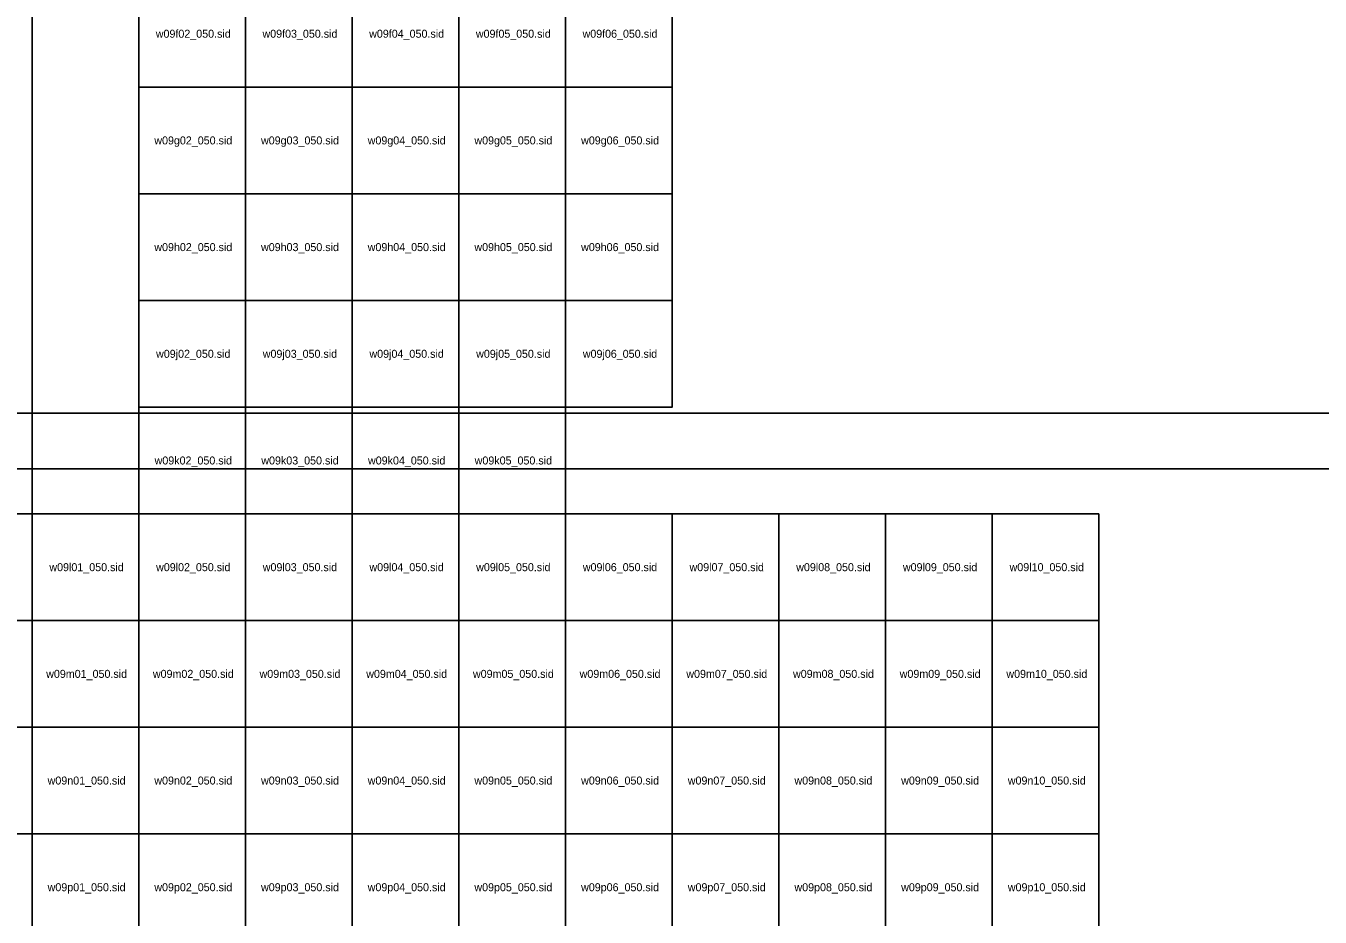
# Model space of a CAD drawing. Extents: x 107949 to 1196143, y 5299996 to 6786672.
# Drawn here: x 609886 to 634148, y 5512440 to 5529147 of the extents above; entities that cross this region are included whole.
import ezdxf

# ---------------------------------------------------------------- set-up
doc = ezdxf.new("R2010")
doc.units = 0
doc.layers.add('Raster_Image_Grids', color=7, linetype='Continuous')

msp = doc.modelspace()

# ---------------------------------------------------------------- linework, layer by layer
at = {"layer": 'Raster_Image_Grids'}
for points in [[(610002, 5560000), (550002, 5560000), (550002, 5520000), (610002, 5520000)], [(670002, 5560000), (610002, 5560000), (610002, 5500000), (670002, 5500000)], [(614002, 5530000), (612002, 5530000), (612002, 5528000), (614002, 5528000)], [(616002, 5530000), (614002, 5530000), (614002, 5528000), (616002, 5528000)], [(618002, 5530000), (616002, 5530000), (616002, 5528000), (618002, 5528000)], [(620002, 5530000), (618002, 5530000), (618002, 5528000), (620002, 5528000)], [(622002, 5530000), (620002, 5530000), (620002, 5528000), (622002, 5528000)], [(614002, 5528000), (612002, 5528000), (612002, 5526000), (614002, 5526000)], [(616002, 5528000), (614002, 5528000), (614002, 5526000), (616002, 5526000)], [(618002, 5528000), (616002, 5528000), (616002, 5526000), (618002, 5526000)], [(620002, 5528000), (618002, 5528000), (618002, 5526000), (620002, 5526000)], [(622002, 5528000), (620002, 5528000), (620002, 5526000), (622002, 5526000)], [(614002, 5526000), (612002, 5526000), (612002, 5524000), (614002, 5524000)], [(616002, 5526000), (614002, 5526000), (614002, 5524000), (616002, 5524000)], [(618002, 5526000), (616002, 5526000), (616002, 5524000), (618002, 5524000)], [(620002, 5526000), (618002, 5526000), (618002, 5524000), (620002, 5524000)], [(622002, 5526000), (620002, 5526000), (620002, 5524000), (622002, 5524000)], [(614002, 5524000), (612002, 5524000), (612002, 5522000), (614002, 5522000)], [(616002, 5524000), (614002, 5524000), (614002, 5522000), (616002, 5522000)], [(618002, 5524000), (616002, 5524000), (616002, 5522000), (618002, 5522000)], [(620002, 5524000), (618002, 5524000), (618002, 5522000), (620002, 5522000)], [(622002, 5524000), (620002, 5524000), (620002, 5522000), (622002, 5522000)], [(614002, 5522000), (612002, 5522000), (612002, 5520000), (614002, 5520000)], [(616002, 5522000), (614002, 5522000), (614002, 5520000), (616002, 5520000)], [(618002, 5522000), (616002, 5522000), (616002, 5520000), (618002, 5520000)], [(620002, 5522000), (618002, 5522000), (618002, 5520000), (620002, 5520000)], [(788856, 5521890), (564876, 5521890), (564876, 5309070), (788856, 5309070)], [(788856, 5521890), (564876, 5521890), (564876, 5309070), (788856, 5309070)], [(674575, 5520846), (447625, 5520846), (447625, 5304906), (674575, 5304906)], [(674605, 5520846), (447625, 5520846), (447625, 5304906), (674605, 5304906)], [(610002, 5520000), (550002, 5520000), (550002, 5480000), (610002, 5480000)], [(612002, 5520000), (610002, 5520000), (610002, 5518000), (612002, 5518000)], [(614002, 5520000), (612002, 5520000), (612002, 5518000), (614002, 5518000)], [(616002, 5520000), (614002, 5520000), (614002, 5518000), (616002, 5518000)], [(618002, 5520000), (616002, 5520000), (616002, 5518000), (618002, 5518000)], [(620002, 5520000), (618002, 5520000), (618002, 5518000), (620002, 5518000)], [(622002, 5520000), (620002, 5520000), (620002, 5518000), (622002, 5518000)], [(624002, 5520000), (622002, 5520000), (622002, 5518000), (624002, 5518000)], [(626002, 5520000), (624002, 5520000), (624002, 5518000), (626002, 5518000)], [(628002, 5520000), (626002, 5520000), (626002, 5518000), (628002, 5518000)], [(630002, 5520000), (628002, 5520000), (628002, 5518000), (630002, 5518000)], [(610002, 5518000), (608002, 5518000), (608002, 5516000), (610002, 5516000)], [(612002, 5518000), (610002, 5518000), (610002, 5516000), (612002, 5516000)], [(614002, 5518000), (612002, 5518000), (612002, 5516000), (614002, 5516000)], [(616002, 5518000), (614002, 5518000), (614002, 5516000), (616002, 5516000)], [(618002, 5518000), (616002, 5518000), (616002, 5516000), (618002, 5516000)], [(620002, 5518000), (618002, 5518000), (618002, 5516000), (620002, 5516000)], [(622002, 5518000), (620002, 5518000), (620002, 5516000), (622002, 5516000)], [(624002, 5518000), (622002, 5518000), (622002, 5516000), (624002, 5516000)], [(626002, 5518000), (624002, 5518000), (624002, 5516000), (626002, 5516000)], [(628002, 5518000), (626002, 5518000), (626002, 5516000), (628002, 5516000)], [(630002, 5518000), (628002, 5518000), (628002, 5516000), (630002, 5516000)], [(610002, 5516000), (608002, 5516000), (608002, 5514000), (610002, 5514000)], [(612002, 5516000), (610002, 5516000), (610002, 5514000), (612002, 5514000)], [(614002, 5516000), (612002, 5516000), (612002, 5514000), (614002, 5514000)], [(616002, 5516000), (614002, 5516000), (614002, 5514000), (616002, 5514000)], [(618002, 5516000), (616002, 5516000), (616002, 5514000), (618002, 5514000)], [(620002, 5516000), (618002, 5516000), (618002, 5514000), (620002, 5514000)], [(622002, 5516000), (620002, 5516000), (620002, 5514000), (622002, 5514000)], [(624002, 5516000), (622002, 5516000), (622002, 5514000), (624002, 5514000)], [(626002, 5516000), (624002, 5516000), (624002, 5514000), (626002, 5514000)], [(628002, 5516000), (626002, 5516000), (626002, 5514000), (628002, 5514000)], [(630002, 5516000), (628002, 5516000), (628002, 5514000), (630002, 5514000)], [(610002, 5514000), (608002, 5514000), (608002, 5512000), (610002, 5512000)], [(612002, 5514000), (610002, 5514000), (610002, 5512000), (612002, 5512000)], [(614002, 5514000), (612002, 5514000), (612002, 5512000), (614002, 5512000)], [(616002, 5514000), (614002, 5514000), (614002, 5512000), (616002, 5512000)], [(618002, 5514000), (616002, 5514000), (616002, 5512000), (618002, 5512000)], [(620002, 5514000), (618002, 5514000), (618002, 5512000), (620002, 5512000)], [(622002, 5514000), (620002, 5514000), (620002, 5512000), (622002, 5512000)], [(624002, 5514000), (622002, 5514000), (622002, 5512000), (624002, 5512000)], [(626002, 5514000), (624002, 5514000), (624002, 5512000), (626002, 5512000)], [(628002, 5514000), (626002, 5514000), (626002, 5512000), (628002, 5512000)], [(630002, 5514000), (628002, 5514000), (628002, 5512000), (630002, 5512000)]]:
    msp.add_lwpolyline(points, close=True, dxfattribs=at)

# ---------------------------------------------------------------- texts
for s, p in [('w09f02_050.sid', (612320.98, 5528925)), ('w09f03_050.sid', (614320.98, 5528925)), ('w09f04_050.sid', (616320.98, 5528925)), ('w09f05_050.sid', (618320.98, 5528925)), ('w09f06_050.sid', (620320.98, 5528925)), ('w09g02_050.sid', (612293.652, 5526925)), ('w09g03_050.sid', (614293.652, 5526925)), ('w09g04_050.sid', (616293.652, 5526925)), ('w09g05_050.sid', (618293.652, 5526925)), ('w09g06_050.sid', (620293.652, 5526925)), ('w09h02_050.sid', (612293.652, 5524925)), ('w09h03_050.sid', (614293.652, 5524925)), ('w09h04_050.sid', (616293.652, 5524925)), ('w09h05_050.sid', (618293.652, 5524925)), ('w09h06_050.sid', (620293.652, 5524925)), ('w09j02_050.sid', (612326.447, 5522925)), ('w09j03_050.sid', (614326.447, 5522925)), ('w09j04_050.sid', (616326.447, 5522925)), ('w09j05_050.sid', (618326.447, 5522925)), ('w09j06_050.sid', (620326.447, 5522925)), ('w09k02_050.sid', (612299.164, 5520925)), ('w09k03_050.sid', (614299.164, 5520925)), ('w09k04_050.sid', (616299.164, 5520925)), ('w09k05_050.sid', (618299.164, 5520925)), ('w09l01_050.sid', (610326.447, 5518925)), ('w09l02_050.sid', (612326.447, 5518925)), ('w09l03_050.sid', (614326.447, 5518925)), ('w09l04_050.sid', (616326.447, 5518925)), ('w09l05_050.sid', (618326.447, 5518925)), ('w09l06_050.sid', (620326.447, 5518925)), ('w09l07_050.sid', (622326.447, 5518925)), ('w09l08_050.sid', (624326.447, 5518925)), ('w09l09_050.sid', (626326.447, 5518925)), ('w09l10_050.sid', (628326.447, 5518925)), ('w09m01_050.sid', (610266.461, 5516925)), ('w09m02_050.sid', (612266.461, 5516925)), ('w09m03_050.sid', (614266.461, 5516925)), ('w09m04_050.sid', (616266.461, 5516925)), ('w09m05_050.sid', (618266.461, 5516925)), ('w09m06_050.sid', (620266.461, 5516925)), ('w09m07_050.sid', (622266.461, 5516925)), ('w09m08_050.sid', (624266.461, 5516925)), ('w09m09_050.sid', (626266.461, 5516925)), ('w09m10_050.sid', (628266.461, 5516925)), ('w09n01_050.sid', (610293.652, 5514925)), ('w09n02_050.sid', (612293.652, 5514925)), ('w09n03_050.sid', (614293.652, 5514925)), ('w09n04_050.sid', (616293.652, 5514925)), ('w09n05_050.sid', (618293.652, 5514925)), ('w09n06_050.sid', (620293.652, 5514925)), ('w09n07_050.sid', (622293.652, 5514925)), ('w09n08_050.sid', (624293.652, 5514925)), ('w09n09_050.sid', (626293.652, 5514925)), ('w09n10_050.sid', (628293.652, 5514925)), ('w09p01_050.sid', (610293.652, 5512925)), ('w09p02_050.sid', (612293.652, 5512925)), ('w09p03_050.sid', (614293.652, 5512925)), ('w09p04_050.sid', (616293.652, 5512925)), ('w09p05_050.sid', (618293.652, 5512925)), ('w09p06_050.sid', (620293.652, 5512925)), ('w09p07_050.sid', (622293.652, 5512925)), ('w09p08_050.sid', (624293.652, 5512925)), ('w09p09_050.sid', (626293.652, 5512925)), ('w09p10_050.sid', (628293.652, 5512925))]:
    msp.add_text(s, height=150, dxfattribs=at).set_placement(p)

doc.saveas('drawing.dxf')
